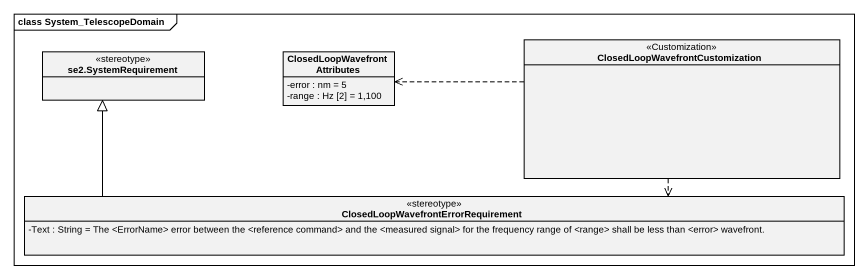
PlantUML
@startuml
mainframe class System_TelescopeDomain
hide circle
hide empty members
skinparam classAttributeIconSize 0
class "se2.SystemRequirement" as se2_SystemRequirement <<stereotype>>
class "ClosedLoopWavefrontAttributes" as ClosedLoopWavefrontAttribute {
  -error : nm = 5
  -range : Hz [2] = 1,100
}
class "ClosedLoopWavefrontCustomization" as ClosedLoopWavefrontCustomiza <<Customization>>
class "ClosedLoopWavefrontErrorRequirement" as ClosedLoopWavefrontErrorRequ <<stereotype>> {
  -Text : String = The <ErrorName> error between the <reference command> and the <measured signal> for the frequency range of <range> shall be less than <error> wavefront.
}
ClosedLoopWavefrontCustomiza .left.> ClosedLoopWavefrontAttribute
ClosedLoopWavefrontCustomiza .left.> ClosedLoopWavefrontErrorRequ
ClosedLoopWavefrontErrorRequ -left-|> se2_SystemRequirement
@enduml
